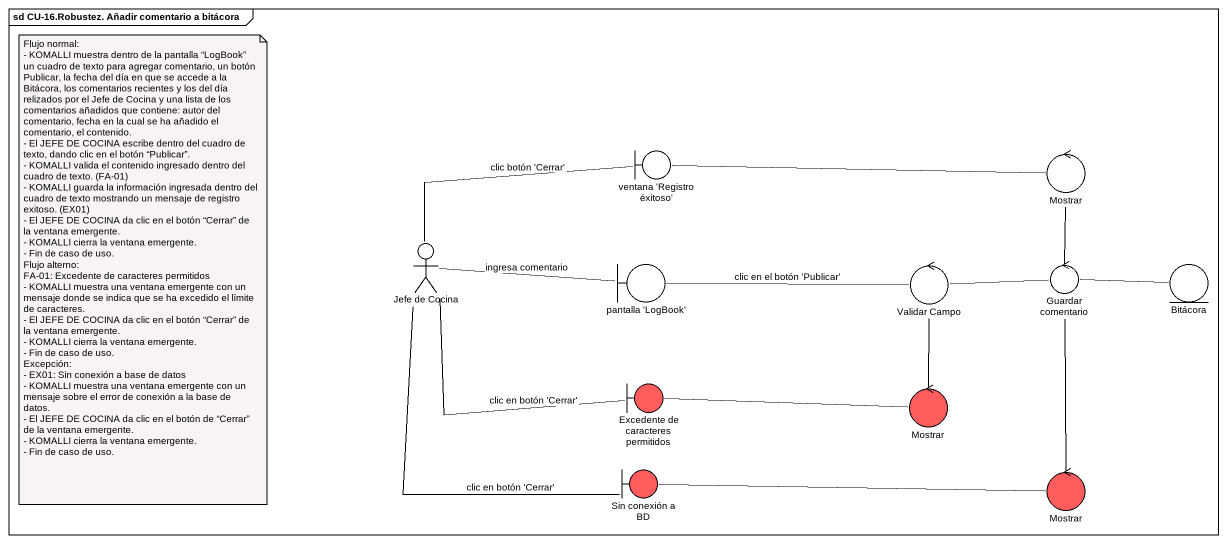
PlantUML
@startuml
mainframe sd CU-16.Robustez. Añadir comentario a bitácora
boundary "ventana 'Registro éxitoso'" as ventana_Registro_éxitoso
control Mostrar
actor "Jefe de Cocina" as Jefe_de_Cocina
boundary "pantalla 'LogBook'" as pantalla_LogBook
control "Validar Campo" as Validar_Campo
control "Guardar comentario" as Guardar_comentario
entity Bitácora
boundary "Excedente de caracteres permitidos" as Excedente_de_caracteres #FF5D5D
control "Mostrar" as Mostrar_2 #FF5D5D
boundary "Sin conexión a BD" as Sin_conexión_a_BD #FF5D5D
control "Mostrar" as Mostrar_3 #FF5D5D
ventana_Registro_éxitoso -right- Mostrar
Jefe_de_Cocina -right- ventana_Registro_éxitoso : clic botón 'Cerrar'
Jefe_de_Cocina -right- pantalla_LogBook : ingresa comentario
Jefe_de_Cocina -right- Excedente_de_caracteres : clic en botón 'Cerrar'
Jefe_de_Cocina -- Sin_conexión_a_BD : clic en botón 'Cerrar'
pantalla_LogBook -right- Validar_Campo : clic en el botón 'Publicar'
Validar_Campo -right- Guardar_comentario
Guardar_comentario -up- Mostrar
Guardar_comentario -right- Bitácora
Guardar_comentario -- Mostrar_3
Excedente_de_caracteres -right- Mostrar_2
Mostrar_2 -up- Validar_Campo
Sin_conexión_a_BD -right- Mostrar_3
note as N1
  Flujo normal:
  - KOMALLI muestra dentro de la pantalla “LogBook” un cuadro de texto para agregar comentario, un botón Publicar, la fecha del día en que se accede a la Bitácora, los comentarios recientes y los del día relizados por el Jefe de Cocina y una lista de los comentarios añadidos que contiene: autor del comentario, fecha en la cual se ha añadido el comentario, el contenido.
  - El JEFE DE COCINA escribe dentro del cuadro de texto, dando clic en el botón “Publicar”.
  - KOMALLI valida el contenido ingresado dentro del cuadro de texto. (FA-01)
  - KOMALLI guarda la información ingresada dentro del cuadro de texto mostrando un mensaje de registro exitoso. (EX01)
  - El JEFE DE COCINA da clic en el botón “Cerrar” de la ventana emergente.
  - KOMALLI cierra la ventana emergente.
  - Fin de caso de uso.
  Flujo alterno:
  FA-01: Excedente de caracteres permitidos
  - KOMALLI muestra una ventana emergente con un mensaje donde se indica que se ha excedido el límite de caracteres.
  - El JEFE DE COCINA da clic en el botón “Cerrar” de la ventana emergente.
  - KOMALLI cierra la ventana emergente.
  - Fin de caso de uso.
  Excepción:
  - EX01: Sin conexión a base de datos
  - KOMALLI muestra una ventana emergente con un mensaje sobre el error de conexión a la base de datos.
  - El JEFE DE COCINA da clic en el botón de “Cerrar” de la ventana emergente.
  - KOMALLI cierra la ventana emergente.
  - Fin de caso de uso.
end note
@enduml
